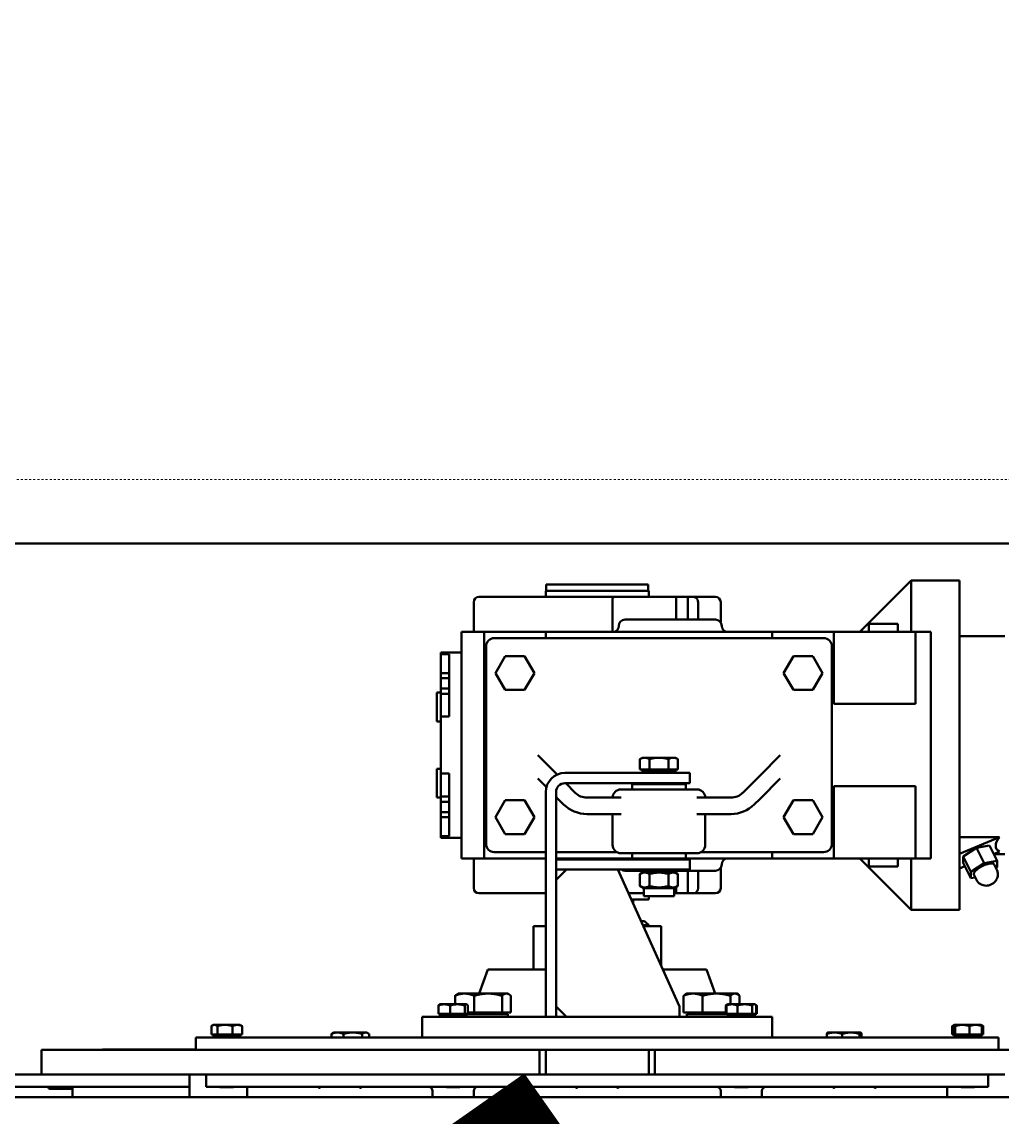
# Model space of a CAD drawing. Header units: metres. Extents: x -11418 to 773, y -8631 to 3561.
# Drawn here: x -4873.4 to -4825.8, y -1288.7 to -1235.5 of the extents above; entities that cross this region are included whole.
import ezdxf

# ---------------------------------------------------------------- set-up
doc = ezdxf.new("R2010")
doc.units = ezdxf.units.M
doc.header["$LTSCALE"] = 0.01
doc.header["$MEASUREMENT"] = 0
doc.linetypes.add('AM_ISO09W050', pattern=[22.5, 12, -1.5, 3, -1.5, 3, -1.5])
doc.layers.get('0').update_dxf_attribs({"color": 30, "lineweight": 0})
for name, color, linetype, lineweight in [('HOLD', 7, 'Continuous', 0), ('SSN_PBC-AM_0', 5, 'Continuous', 50), ('SSN_PBC-AM_11', 9, 'AM_ISO09W050', 18)]:
    doc.layers.add(name, color=color, linetype=linetype, lineweight=lineweight)

# ---------------------------------------------------------------- blocks, each defined once
blk = doc.blocks.new('PBC_3190_20-017-10022_D')
at = {"layer": 'SSN_PBC-AM_0'}
for p, q in [((1727.5, 726), (1752.5, 751)), ((1752.5, 751), (1752.5, 726)), ((1752.5, 751), (1766, 751)), ((1766, 751), (1776, 751)), ((1776, 751), (1776, 591)), ((1575, 746), (1625, 746)), ((1575, 743), (1575, 746)), ((1575.25, 749), (1624.75, 749)), ((1575.25, 746), (1575.25, 749)), ((1624.75, 746), (1624.75, 749)), ((1625, 743), (1625, 746)), ((1540, 740.5), (1540, 726)), ((1607.59, 743), (1542.5, 743)), ((1607.5, 726), (1607.5, 740.5)), ((1607.59, 743), (1638.37, 743)), ((1638.37, 732), (1638.37, 743)), ((1644.06, 743), (1638.37, 743)), ((1644.06, 743), (1646.7, 743)), ((1644.06, 743), (1644.06, 732)), ((1657.5, 743), (1646.7, 743)), ((1648.98, 740.5), (1648.98, 732)), ((1660, 740.5), (1660, 730.66)), ((1657.5, 732), (1613.5, 732)), ((1746, 730), (1732, 730)), ((1732, 726), (1732, 730)), ((1746, 726), (1746, 730)), ((1542.5, 726), (1534, 726)), ((1534, 616), (1534, 726)), ((1545, 726), (1542.5, 726)), ((1575, 726), (1545, 726)), ((1545, 616), (1545, 726)), ((1577.5, 726), (1575, 726)), ((1575, 723), (1575, 726)), ((1682.5, 726), (1577.5, 726)), ((1685, 726), (1682.5, 726)), ((1715, 726), (1685, 726)), ((1685, 723), (1685, 726)), ((1715, 691), (1715, 726)), ((1715, 726), (1754.59, 726)), ((1754.59, 726), (1762, 726)), ((1754.59, 726), (1754.59, 691)), ((1762, 616), (1762, 726)), ((1776, 724), (1798, 724)), ((1546, 719), (1546, 623)), ((1710, 723), (1550, 723)), ((1714, 623), (1714, 719)), ((1524, 715.21), (1524, 716)), ((1534, 716), (1524, 716)), ((1524, 709.66), (1524, 715.21)), ((1524, 715.21), (1528, 715.21)), ((1528, 709.5), (1528, 715.21)), ((1550.55, 706), (1555.28, 714.18)), ((1555.28, 714.18), (1564.72, 714.18)), ((1564.72, 714.18), (1569.45, 706)), ((1690.55, 706), (1695.28, 714.18)), ((1695.28, 714.18), (1704.72, 714.18)), ((1704.72, 714.18), (1709.45, 706)), ((1524, 706.02), (1524, 709.66)), ((1528, 709.5), (1528, 684.83)), ((1528, 706.02), (1524, 706.02)), ((1524, 706.02), (1524, 703.51)), ((1528, 703.51), (1524, 703.51)), ((1524, 703.51), (1524, 698.49)), ((1555.28, 697.82), (1550.55, 706)), ((1569.45, 706), (1564.72, 697.82)), ((1695.28, 697.82), (1690.55, 706)), ((1709.45, 706), (1704.72, 697.82)), ((1528, 698.49), (1524, 698.49)), ((1524, 698.49), (1524, 695.98)), ((1564.72, 697.82), (1555.28, 697.82)), ((1704.72, 697.82), (1695.28, 697.82)), ((1522, 696.5), (1522, 682.5)), ((1522, 696.5), (1524, 696.5)), ((1524, 692.34), (1524, 695.98)), ((1528, 695.98), (1524, 695.98)), ((1524, 684.83), (1524, 692.34)), ((1746, 691), (1715, 691)), ((1746, 691), (1754.59, 691)), ((1522, 682.5), (1524, 682.5)), ((1524, 684.83), (1524, 657.17)), ((1528, 684.83), (1524, 684.83)), ((1571.08, 666.11), (1580.5, 656.69)), ((1679.09, 656.28), (1688.92, 666.11)), ((1622, 664.9), (1620.76, 664.19)), ((1620.76, 659.1), (1620.76, 664.19)), ((1623.07, 664.9), (1622, 664.9)), ((1630, 664.9), (1623.07, 664.9)), ((1625.38, 659.1), (1625.38, 664.19)), ((1636.93, 664.9), (1630, 664.9)), ((1634.62, 659.1), (1634.62, 664.19)), ((1638, 664.9), (1636.93, 664.9)), ((1638, 664.9), (1639.24, 664.19)), ((1639.24, 659.1), (1639.24, 664.19)), ((1522, 659.5), (1522, 645.5)), ((1522, 659.5), (1524, 659.5)), ((1524, 649.66), (1524, 657.17)), ((1524, 657.17), (1528, 657.17)), ((1528, 657.17), (1528, 632.5)), ((1575.31, 650.57), (1571.08, 654.79)), ((1640, 657.5), (1584.3, 657.5)), ((1625.38, 659.1), (1620.76, 659.1)), ((1622, 658.5), (1638, 658.5)), ((1622, 657.5), (1622, 658.5)), ((1622.68, 659.1), (1622.68, 658.5)), ((1634.62, 659.1), (1625.38, 659.1)), ((1639.24, 659.1), (1634.62, 659.1)), ((1637.32, 659.1), (1637.32, 658.5)), ((1638, 657.5), (1638, 658.5)), ((1640, 657.5), (1645, 657.5)), ((1645, 652.5), (1645, 657.5)), ((1670.66, 647.84), (1679.09, 656.28)), ((1688.92, 654.79), (1679.09, 644.96)), ((1524, 646.02), (1524, 649.66)), ((1640, 652.5), (1584.3, 652.5)), ((1584.69, 652.5), (1589.34, 647.84)), ((1611.5, 649.5), (1648.5, 649.5)), ((1643, 652), (1617, 652)), ((1617, 652), (1617, 649.5)), ((1625, 652.5), (1625, 652)), ((1625.9, 652.5), (1625.9, 652)), ((1634.1, 652), (1634.1, 652.5)), ((1635, 652.5), (1635, 652)), ((1645, 652.5), (1640, 652.5)), ((1643, 652), (1643, 649.5)), ((1715, 651), (1746, 651)), ((1715, 616), (1715, 651)), ((1754.59, 651), (1746, 651)), ((1754.59, 651), (1754.59, 616)), ((1522, 645.5), (1524, 645.5)), ((1528, 646.02), (1524, 646.02)), ((1524, 646.02), (1524, 643.51)), ((1550.55, 636), (1555.28, 644.18)), ((1555.28, 644.18), (1564.72, 644.18)), ((1564.72, 644.18), (1569.45, 636)), ((1575, 648.2), (1575, 539)), ((1580, 539), (1580, 648.2)), ((1580.91, 644.96), (1580, 645.87)), ((1583.69, 642.19), (1580.91, 644.96)), ((1595, 645.5), (1611.57, 645.5)), ((1648.43, 645.5), (1665, 645.5)), ((1679.09, 644.96), (1676.31, 642.19)), ((1690.55, 636), (1695.28, 644.18)), ((1695.28, 644.18), (1704.72, 644.18)), ((1704.72, 644.18), (1709.45, 636)), ((1528, 643.51), (1524, 643.51)), ((1524, 643.51), (1524, 638.49)), ((1528, 638.49), (1524, 638.49)), ((1524, 638.49), (1524, 635.98)), ((1524, 632.34), (1524, 635.98)), ((1528, 635.98), (1524, 635.98)), ((1555.28, 627.82), (1550.55, 636)), ((1569.45, 636), (1564.72, 627.82)), ((1611.57, 637.5), (1595, 637.5)), ((1607.5, 637.5), (1607.5, 622.5)), ((1665, 637.5), (1648.43, 637.5)), ((1652.5, 637.5), (1652.5, 622.5)), ((1695.28, 627.82), (1690.55, 636)), ((1709.45, 636), (1704.72, 627.82)), ((1524, 626.79), (1524, 632.34)), ((1528, 626.79), (1528, 632.5)), ((1524, 626), (1524, 626.79)), ((1528, 626.79), (1524, 626.79)), ((1534, 626), (1524, 626)), ((1564.72, 627.82), (1555.28, 627.82)), ((1704.72, 627.82), (1695.28, 627.82)), ((1795.39, 626.33), (1776, 626.33)), ((1795.39, 626.33), (1776, 618.18)), ((1550, 619), (1575, 619)), ((1580, 619), (1609.56, 619)), ((1648.5, 618.5), (1611.5, 618.5)), ((1617, 618.5), (1617, 616)), ((1643, 618.5), (1643, 616)), ((1650.44, 619), (1710, 619)), ((1685, 616), (1685, 619)), ((1784.19, 621.18), (1777.82, 616.95)), ((1790.57, 622.31), (1784.19, 621.18)), ((1787.92, 613.61), (1784.19, 621.18)), ((1794.29, 614.74), (1790.57, 622.31)), ((1795.39, 619.25), (1792.64, 618.09)), ((1792.68, 618), (1798, 618)), ((1534, 616), (1542.5, 616)), ((1540, 601.5), (1540, 616)), ((1542.5, 616), (1545, 616)), ((1545, 616), (1575, 616)), ((1580, 616), (1617, 616)), ((1580, 615.5), (1580, 610.5)), ((1640, 615.5), (1580, 615.5)), ((1607.5, 615.5), (1607.5, 616)), ((1617, 616), (1643, 616)), ((1625, 616), (1625, 615.5)), ((1625.9, 616), (1625.9, 615.5)), ((1634.1, 615.5), (1634.1, 616)), ((1635, 616), (1635, 615.5)), ((1640, 615.5), (1645, 615.5)), ((1643, 616), (1682.5, 616)), ((1645, 610.5), (1645, 615.5)), ((1682.5, 616), (1685, 616)), ((1685, 616), (1715, 616)), ((1754.59, 616), (1715, 616)), ((1727.5, 616), (1752.5, 591)), ((1732, 612), (1732, 616)), ((1732, 612), (1746, 612)), ((1746, 612), (1746, 616)), ((1752.5, 616), (1752.5, 591)), ((1762, 616), (1754.59, 616)), ((1778.63, 612.21), (1776, 611.1)), ((1777.82, 616.95), (1777.82, 613.86)), ((1781.54, 609.38), (1777.82, 616.95)), ((1781.54, 606.29), (1777.82, 613.86)), ((1787.92, 613.61), (1781.54, 609.38)), ((1794.29, 614.74), (1787.92, 613.61)), ((1792.85, 612.94), (1794.09, 610.42)), ((1794.29, 611.64), (1794.29, 614.74)), ((1580, 610.5), (1640, 610.5)), ((1580, 605.5), (1585, 610.5)), ((1610, 610.5), (1640, 544)), ((1613.5, 610), (1622, 610)), ((1622.68, 609.5), (1620.76, 608.39)), ((1620.76, 608.39), (1620.76, 602.57)), ((1622, 610.5), (1622, 609.5)), ((1638, 609.5), (1622, 609.5)), ((1625.38, 608.39), (1625.38, 602.57)), ((1634.62, 608.39), (1634.62, 602.57)), ((1637.32, 609.5), (1639.24, 608.39)), ((1638, 610.5), (1638, 609.5)), ((1638, 610), (1657.5, 610)), ((1638.37, 608.89), (1638.37, 610)), ((1639.24, 608.39), (1639.24, 602.57)), ((1645, 610.5), (1640, 610.5)), ((1644.06, 610), (1644.06, 599)), ((1648.98, 610), (1648.98, 601.5)), ((1660, 601.5), (1660, 611.34)), ((1781.54, 609.38), (1781.54, 606.29)), ((1781.54, 606.29), (1783.68, 606.67)), ((1782.98, 608.09), (1784.22, 605.56)), ((1793.69, 611.24), (1794.29, 611.64)), ((1622.68, 601.46), (1620.76, 602.57)), ((1637.32, 601.46), (1622.68, 601.46)), ((1622.68, 601.46), (1622.68, 597.6)), ((1637.32, 601.46), (1639.24, 602.57)), ((1637.32, 601.46), (1637.32, 597.6)), ((1638.37, 599), (1638.37, 602.07)), ((1542.5, 599), (1575, 599)), ((1622.68, 599), (1615.19, 599)), ((1616.54, 596), (1625, 596)), ((1617.5, 593.88), (1617.5, 596)), ((1637.32, 597.6), (1622.68, 597.6)), ((1625, 596), (1625, 597.6)), ((1638.37, 599), (1637.32, 599)), ((1638.37, 599), (1644.06, 599)), ((1646.7, 599), (1644.06, 599)), ((1646.7, 599), (1657.5, 599)), ((1752.5, 591), (1766, 591)), ((1766, 591), (1776, 591)), ((1621.28, 585.5), (1623, 585.5)), ((1623, 585.5), (1625, 583.5)), ((1569, 583), (1575, 583)), ((1569, 583), (1569, 575.6)), ((1625, 583.5), (1622.18, 583.5)), ((1622.41, 583), (1631, 583)), ((1625, 583), (1625, 583.5)), ((1631, 583), (1631, 563.95)), ((1569, 572.43), (1569, 575.57)), ((1569, 575.57), (1569, 575.57)), ((1569, 572.43), (1569, 572.43)), ((1569, 572.4), (1569, 562)), ((1546.86, 562), (1542.65, 550.3)), ((1575, 562), (1546.86, 562)), ((1653.14, 562), (1631.88, 562)), ((1653.14, 562), (1657.35, 550.3)), ((1530.95, 545.1), (1530.95, 549.23)), ((1532.5, 550.3), (1531.88, 549.94)), ((1535.58, 550.3), (1532.5, 550.3)), ((1546.99, 550.3), (1535.58, 550.3)), ((1540.22, 541.1), (1540.22, 549.23)), ((1555.91, 550.3), (1546.99, 550.3)), ((1553.77, 541.1), (1553.77, 549.23)), ((1556.5, 550.3), (1555.91, 550.3)), ((1556.5, 550.3), (1557.12, 549.94)), ((1558.05, 541.1), (1558.05, 549.23)), ((1641.94, 541.1), (1641.94, 549.23)), ((1643.5, 550.3), (1642.87, 549.94)), ((1646.56, 550.3), (1643.5, 550.3)), ((1657.97, 550.3), (1646.56, 550.3)), ((1651.19, 541.1), (1651.19, 549.23)), ((1666.9, 550.3), (1657.97, 550.3)), ((1664.75, 545.1), (1664.75, 549.23)), ((1667.5, 550.3), (1666.9, 550.3)), ((1667.5, 550.3), (1668.13, 549.94)), ((1668.2, 550.3), (1667.5, 550.3)), ((1668.2, 550.3), (1668.32, 550.23)), ((1669.06, 545.1), (1669.06, 549.23)), ((1522.88, 540.4), (1522.88, 544.52)), ((1523.5, 545.1), (1523.37, 545.02)), ((1525.7, 545.1), (1523.5, 545.1)), ((1532.07, 545.1), (1525.7, 545.1)), ((1528.51, 540.4), (1528.51, 544.52)), ((1536.37, 545.1), (1532.07, 545.1)), ((1535.62, 540.4), (1535.62, 544.52)), ((1536.5, 545.1), (1536.37, 545.1)), ((1536.5, 545.1), (1536.63, 545.02)), ((1537.12, 540.4), (1537.12, 544.52)), ((1585, 539), (1580, 544)), ((1640, 544), (1640, 539)), ((1662.49, 540.4), (1662.49, 544.52)), ((1663.27, 544.97), (1662.54, 544.55)), ((1662.75, 540.4), (1662.75, 544.52)), ((1663.5, 545.1), (1663.27, 544.97)), ((1665.41, 545.1), (1663.5, 545.1)), ((1671.7, 545.1), (1665.41, 545.1)), ((1668.07, 540.4), (1668.07, 544.52)), ((1676.28, 545.1), (1671.7, 545.1)), ((1675.32, 540.4), (1675.32, 544.52)), ((1676.5, 545.1), (1676.28, 545.1)), ((1676.5, 545.1), (1676.73, 544.97)), ((1676.73, 544.97), (1677.46, 544.55)), ((1677.25, 540.4), (1677.25, 544.52)), ((1677.51, 540.4), (1677.51, 544.52)), ((1515, 539), (1517.5, 539)), ((1515, 539), (1515, 529)), ((1682.5, 539), (1517.5, 539)), ((1528.51, 540.4), (1522.88, 540.4)), ((1523.5, 539.8), (1536.5, 539.8)), ((1523.5, 539), (1523.5, 539.8)), ((1524.18, 540.4), (1524.18, 539.8)), ((1535.62, 540.4), (1528.51, 540.4)), ((1537.12, 540.4), (1535.62, 540.4)), ((1535.82, 540.4), (1535.82, 539.8)), ((1535.82, 540.3), (1556.5, 540.3)), ((1536.5, 539), (1536.5, 539.8)), ((1540.22, 541.1), (1537.12, 541.1)), ((1553.77, 541.1), (1540.22, 541.1)), ((1558.05, 541.1), (1553.77, 541.1)), ((1555.74, 541.1), (1555.74, 540.3)), ((1556.5, 539), (1556.5, 540.3)), ((1651.19, 541.1), (1641.94, 541.1)), ((1643.5, 540.3), (1664.18, 540.3)), ((1643.5, 539), (1643.5, 540.3)), ((1644.26, 541.1), (1644.26, 540.3)), ((1662.49, 541.1), (1651.19, 541.1)), ((1662.75, 540.4), (1662.49, 540.4)), ((1668.07, 540.4), (1662.75, 540.4)), ((1663.5, 539.8), (1676.5, 539.8)), ((1663.5, 539), (1663.5, 539.8)), ((1664.18, 540.4), (1664.18, 539.8)), ((1675.32, 540.4), (1668.07, 540.4)), ((1677.25, 540.4), (1675.32, 540.4)), ((1675.82, 540.4), (1675.82, 539.8)), ((1676.5, 539), (1676.5, 539.8)), ((1677.51, 540.4), (1677.25, 540.4)), ((1682.5, 539), (1685, 539)), ((1685, 529), (1685, 539)), ((1412.56, 530.4), (1412.56, 534.52)), ((1413.5, 535.1), (1412.96, 534.79)), ((1414, 535.1), (1413.5, 535.1)), ((1419.17, 535.1), (1414, 535.1)), ((1415.45, 530.4), (1415.45, 534.52)), ((1425.17, 535.1), (1419.17, 535.1)), ((1422.89, 530.4), (1422.89, 534.52)), ((1426.5, 535.1), (1425.17, 535.1)), ((1426.5, 535.1), (1427.04, 534.79)), ((1427.44, 530.4), (1427.44, 534.52)), ((1773.46, 535.08), (1772.49, 534.52)), ((1772.49, 530.4), (1772.49, 534.52)), ((1773.11, 530.4), (1773.11, 534.52)), ((1773.5, 535.1), (1773.46, 535.08)), ((1773.54, 535.1), (1773.5, 535.1)), ((1777.42, 535.1), (1773.54, 535.1)), ((1773.97, 530.4), (1773.97, 534.52)), ((1783.88, 535.1), (1777.42, 535.1)), ((1780.86, 530.4), (1780.86, 534.52)), ((1786.5, 535.1), (1783.88, 535.1)), ((1786.5, 535.1), (1786.54, 535.08)), ((1786.54, 535.08), (1787.51, 534.52)), ((1786.89, 530.4), (1786.89, 534.52)), ((1787.51, 530.4), (1787.51, 534.52)), ((1405, 529), (1405, 523)), ((1405, 529), (1410, 529)), ((1790, 529), (1410, 529)), ((1415.45, 530.4), (1412.56, 530.4)), ((1413.5, 529.8), (1426.5, 529.8)), ((1413.5, 529), (1413.5, 529.8)), ((1414.18, 530.4), (1414.18, 529.8)), ((1422.89, 530.4), (1415.45, 530.4)), ((1427.44, 530.4), (1422.89, 530.4)), ((1425.82, 530.4), (1425.82, 529.8)), ((1426.5, 529), (1426.5, 529.8)), ((1470.87, 529), (1470.87, 530.69)), ((1472, 531.4), (1471.42, 531.07)), ((1473.77, 531.4), (1472, 531.4)), ((1481.23, 531.4), (1473.77, 531.4)), ((1476.67, 529), (1476.67, 530.69)), ((1487.46, 531.4), (1481.23, 531.4)), ((1485.8, 529), (1485.8, 530.69)), ((1488, 531.4), (1487.46, 531.4)), ((1488, 531.4), (1488.58, 531.07)), ((1489.13, 529), (1489.13, 530.69)), ((1682.5, 529), (1517.5, 529)), ((1711.55, 529), (1711.55, 530.69)), ((1712, 531.4), (1711.95, 531.37)), ((1715.28, 531.4), (1712, 531.4)), ((1723.23, 531.4), (1715.28, 531.4)), ((1719.01, 529), (1719.01, 530.69)), ((1727.95, 531.4), (1723.23, 531.4)), ((1727.46, 529), (1727.46, 530.69)), ((1728, 531.4), (1727.95, 531.4)), ((1728, 531.4), (1728.05, 531.37)), ((1728.45, 529), (1728.45, 530.69)), ((1773.11, 530.4), (1772.49, 530.4)), ((1773.97, 530.4), (1773.11, 530.4)), ((1773.5, 529.8), (1786.5, 529.8)), ((1773.5, 529), (1773.5, 529.8)), ((1780.86, 530.4), (1773.97, 530.4)), ((1774.18, 530.4), (1774.18, 529.8)), ((1786.89, 530.4), (1780.86, 530.4)), ((1785.82, 530.4), (1785.82, 529.8)), ((1786.5, 529), (1786.5, 529.8)), ((1787.51, 530.4), (1786.89, 530.4)), ((1790, 529), (1795, 529)), ((1795, 523), (1795, 529)), ((1330, 523), (1335, 523)), ((1330, 523), (1330, 511)), ((1562, 523), (1335, 523)), ((1405, 523.1), (1359.58, 523.1)), ((1359.58, 523), (1359.58, 523.1)), ((1790, 523), (1410, 523)), ((1572, 511), (1572, 523)), ((1575, 511), (1575, 523)), ((1625, 511), (1625, 523)), ((1628, 523), (1628, 511)), ((1865, 523), (1638, 523)), ((38, 511), (1397, 511)), ((1397, 511), (1402, 511)), ((1402, 511), (1410, 511)), ((1402, 505), (1402, 511)), ((1410, 511), (1790, 511)), ((1410, 511), (1410, 505)), ((1790, 511), (1798, 511)), ((1790, 511), (1790, 505)), ((38, 505), (1397, 505)), ((1333.5, 504.5), (1333.5, 505)), ((1335.7, 504), (1334, 504)), ((1335.7, 504), (1345, 504)), ((1340, 505), (1340, 504.5)), ((1340, 504.5), (1340, 504)), ((1345, 505), (1345, 504.5)), ((1345, 504.5), (1345, 504)), ((1345, 504), (1345, 500)), ((1402, 505), (1397, 505)), ((1402, 500), (1402, 505)), ((1410, 505), (1790, 505)), ((1416.77, 504.8), (1416.57, 505)), ((1416.74, 505), (1416.74, 504.82)), ((1423.23, 504.8), (1416.77, 504.8)), ((1423.23, 504.8), (1423.43, 505)), ((1423.26, 504.82), (1423.26, 505)), ((1430, 500), (1430, 505)), ((1485, 504.5), (1485, 505)), ((1485, 505), (1485, 504.5)), ((1520, 500), (1520, 503)), ((1526.77, 504.8), (1526.57, 505)), ((1526.74, 505), (1526.74, 504.82)), ((1533.23, 504.8), (1526.77, 504.8)), ((1533.23, 504.8), (1533.43, 505)), ((1533.26, 504.82), (1533.26, 505)), ((1540, 503), (1540, 500)), ((1660, 500), (1660, 503)), ((1666.77, 504.8), (1666.57, 505)), ((1666.74, 505), (1666.74, 504.82)), ((1673.23, 504.8), (1666.77, 504.8)), ((1673.23, 504.8), (1673.43, 505)), ((1673.26, 504.82), (1673.26, 505)), ((1680, 503), (1680, 500)), ((1715, 505), (1715, 504.5)), ((1715, 505), (1715, 504.5)), ((1770, 505), (1770, 500)), ((1776.77, 504.8), (1776.57, 505)), ((1776.74, 505), (1776.74, 504.82)), ((1783.23, 504.8), (1776.77, 504.8)), ((1783.23, 504.8), (1783.43, 505)), ((1783.26, 504.82), (1783.26, 505)), ((3122, 500), (78, 500))]:
    blk.add_line(p, q, dxfattribs=at)
for centre, radius, start, end in [((1542.5, 740.5), 2.5, 90, 180), ((1657.5, 740.5), 2.5, 0, 90), ((1607.5, 729), 3, 270.037, 0), ((1613.5, 729), 3, 90, 180), ((1657.5, 729), 3, 0, 90), ((1663.5, 729), 3, 180, 270), ((1550, 719), 4, 90, 180), ((1710, 719), 4, 0, 90), ((1584.3, 648.2), 9.3, 90, 180), ((1584.3, 648.2), 4.3, 90, 180), ((1611.5, 645.5), 4, 90, 180), ((1648.5, 645.5), 4, 0, 90), ((1595, 653.5), 8, 225, 270), ((1665, 653.5), 8, 270, 315), ((1595, 653.5), 16, 225, 270), ((1665, 653.5), 16, 270, 315), ((1550, 623), 4, 180, 270), ((1710, 623), 4, 270, 0), ((1611.5, 622.5), 4, 180, 270), ((1648.5, 622.5), 4, 270, 0), ((1607.5, 613), 3, 56.4427, 89.963), ((1657.5, 613), 3, 270, 0), ((1663.5, 613), 3, 90, 180), ((1613.5, 613), 3, 236.4427, 270), ((1542.5, 601.5), 2.5, 180, 270), ((1657.5, 601.5), 2.5, 270, 0), ((1621.5, 589.5), 4, 266.7804, 270), ((1334, 504.5), 0.5, 180, 270), ((1465, 505), 0.5, 180, 0), ((1485, 505), 0.5, 180, 0), ((1518, 503), 2, 0, 90), ((1542, 503), 2, 90, 180), ((1590, 505), 0.5, 180, 0), ((1610, 505), 0.5, 180, 0), ((1658, 503), 2, 0, 90), ((1682, 503), 2, 90, 180), ((1715, 505), 0.5, 180, 0), ((1735, 505), 0.5, 180, 0)]:
    blk.add_arc(centre, radius, start, end, dxfattribs=at)
for centre, major_axis, ratio, start_param, end_param in [((1910.2, 671), (-116.37, -50.15), 0.147289, 6.044364, 6.395217), ((1787.92, 610.51), (4.94, 2.43), 0.348382, 0, 3.141593)]:
    blk.add_ellipse(centre, major_axis=major_axis, ratio=ratio, start_param=start_param, end_param=end_param, dxfattribs=at)
for points, knots in [([(1607.5, 740.5), (1607.5, 740.69), (1607.5, 740.87), (1607.5, 741.24), (1607.5, 741.42), (1607.5, 741.88), (1607.5, 742.14), (1607.51, 742.58), (1607.52, 742.74), (1607.55, 742.95), (1607.56, 743), (1607.59, 743)], [-1.5943071, -1.5943071, -1.5943071, -1.5943071, -1.5381502, -1.5381502, -1.4819531, -1.4819531, -1.3844685, -1.3844685, -1.2854857, -1.2854857, -1.1976885, -1.1976885, -1.1976885, -1.1976885]), ([(1646.7, 743), (1646.72, 743), (1646.74, 743), (1647.06, 742.99), (1647.35, 742.92), (1647.9, 742.66), (1648.14, 742.48), (1648.55, 742.02), (1648.71, 741.74), (1648.92, 741.14), (1648.98, 740.82), (1648.98, 740.5)], [-0.3967911, -0.3967911, -0.3967911, -0.3967911, -0.3916876, -0.3916876, -0.2922347, -0.2922347, -0.194336, -0.194336, -0.0970677, -0.0970677, 0, 0, 0, 0]), ([(1784.22, 605.56), (1784.46, 605.08), (1784.78, 604.64), (1785.5, 603.89), (1785.9, 603.6), (1786.75, 603.12), (1787.17, 602.98), (1788.07, 602.75), (1788.49, 602.72), (1789.4, 602.72), (1789.79, 602.79), (1790.7, 603.01), (1791.13, 603.18), (1791.96, 603.61), (1792.36, 603.86), (1793.07, 604.49), (1793.32, 604.74), (1793.77, 605.35), (1793.95, 605.63), (1794.25, 606.26), (1794.36, 606.55), (1794.59, 607.44), (1794.67, 608.12), (1794.49, 609.4), (1794.34, 609.93), (1794.09, 610.42)], [1.570796, 1.570796, 1.570796, 1.570796, 1.682337, 1.682337, 1.803873, 1.803873, 1.958414, 1.958414, 2.184838, 2.184838, 2.56338, 2.56338, 3.191699, 3.191699, 3.820017, 3.820017, 4.121566, 4.121566, 4.302042, 4.302042, 4.421772, 4.421772, 4.599442, 4.599442, 4.712389, 4.712389, 4.712389, 4.712389]), ([(1648.98, 601.5), (1648.98, 601.31), (1648.96, 601.13), (1648.89, 600.76), (1648.83, 600.58), (1648.63, 600.12), (1648.46, 599.86), (1648.02, 599.42), (1647.77, 599.26), (1647.24, 599.05), (1646.97, 599), (1646.7, 599)], [-1.5943071, -1.5943071, -1.5943071, -1.5943071, -1.5381502, -1.5381502, -1.4819531, -1.4819531, -1.3844685, -1.3844685, -1.2854857, -1.2854857, -1.1976885, -1.1976885, -1.1976885, -1.1976885]), ([(1569, 575.6), (1569, 575.6), (1569, 575.59), (1569, 575.55), (1569, 575.52), (1569.01, 575.44), (1569.01, 575.39), (1569.02, 575.27), (1569.02, 575.2), (1569.02, 575.06), (1569.03, 574.98), (1569.03, 574.88), (1569.03, 574.87), (1569.03, 574.86)], [7.233763, 7.233763, 7.233763, 7.233763, 7.53517, 7.53517, 7.836577, 7.836577, 8.137983, 8.137983, 8.43939, 8.43939, 8.740797, 8.740797, 8.779095, 8.779095, 8.779095, 8.779095]), ([(1569.03, 574.86), (1569.03, 574.78), (1569.03, 574.7), (1569.04, 574.41), (1569.04, 574.2), (1569.04, 574), (1569.04, 573.8), (1569.04, 573.59), (1569.03, 573.3), (1569.03, 573.22), (1569.03, 573.14)], [0.8722771, 0.8722771, 0.8722771, 0.8722771, 0.8993103, 0.8993103, 0.9594571, 0.9594571, 0.9594571, 1.019604, 1.019604, 1.0466371, 1.0466371, 1.0466371, 1.0466371]), ([(1569.03, 573.14), (1569.03, 573.13), (1569.03, 573.12), (1569.03, 573.02), (1569.02, 572.94), (1569.02, 572.8), (1569.02, 572.73), (1569.01, 572.61), (1569.01, 572.56), (1569, 572.48), (1569, 572.45), (1569, 572.41), (1569, 572.4), (1569, 572.4)], [10.51094, 10.51094, 10.51094, 10.51094, 10.549238, 10.549238, 10.850645, 10.850645, 11.152052, 11.152052, 11.453458, 11.453458, 11.754865, 11.754865, 12.056272, 12.056272, 12.056272, 12.056272])]:
    blk.add_open_spline(points, degree=3, knots=knots, dxfattribs=at)
for points, weights in [([(1623.07, 664.9), (1622, 664.9), (1620.76, 664.19)], [1, 1.0379548493, 1]), ([(1625.38, 664.19), (1624.14, 664.9), (1623.07, 664.9)], [1, 1.0379548493, 1]), ([(1630, 664.9), (1627.86, 664.9), (1625.38, 664.19)], [1, 1.0379548493, 1]), ([(1634.62, 664.19), (1632.14, 664.9), (1630, 664.9)], [1, 1.0379548493, 1]), ([(1636.93, 664.9), (1635.86, 664.9), (1634.62, 664.19)], [1, 1.0379548493, 1]), ([(1639.24, 664.19), (1638, 664.9), (1636.93, 664.9)], [1, 1.0379548493, 1]), ([(1625.38, 608.39), (1623.07, 609.72), (1620.76, 608.39)], [1, 1.15470053838, 1]), ([(1634.62, 608.39), (1630, 609.72), (1625.38, 608.39)], [1, 1.15470053838, 1]), ([(1639.24, 608.39), (1636.93, 609.72), (1634.62, 608.39)], [1, 1.15470053838, 1]), ([(1620.76, 602.57), (1623.07, 601.24), (1625.38, 602.57)], [1, 1.15470053838, 1]), ([(1625.38, 602.57), (1630, 601.24), (1634.62, 602.57)], [1, 1.15470053838, 1]), ([(1634.62, 602.57), (1636.93, 601.24), (1639.24, 602.57)], [1, 1.15470053838, 1]), ([(1535.58, 550.3), (1533.43, 550.3), (1530.95, 549.23)], [1, 1.0379548493, 1]), ([(1530.95, 549.23), (1531.44, 549.69), (1531.88, 549.94)], [1, 1.0158626504, 1.01846619519]), ([(1540.22, 549.23), (1537.73, 550.3), (1535.58, 550.3)], [1, 1.0379548493, 1]), ([(1546.99, 550.3), (1543.85, 550.3), (1540.22, 549.23)], [1, 1.0379548493, 1]), ([(1553.77, 549.23), (1550.14, 550.3), (1546.99, 550.3)], [1, 1.0379548493, 1]), ([(1555.91, 550.3), (1554.92, 550.3), (1553.77, 549.23)], [1, 1.0379548493, 1]), ([(1558.05, 549.23), (1556.91, 550.3), (1555.91, 550.3)], [1, 1.0379548493, 1]), ([(1646.56, 550.3), (1644.42, 550.3), (1641.94, 549.23)], [1, 1.0379548493, 1]), ([(1641.94, 549.23), (1642.43, 549.68), (1642.87, 549.94)], [1, 1.01569402066, 1.01840934221]), ([(1651.19, 549.23), (1648.71, 550.3), (1646.56, 550.3)], [1, 1.0379548493, 1]), ([(1657.97, 550.3), (1654.82, 550.3), (1651.19, 549.23)], [1, 1.0379548493, 1]), ([(1664.75, 549.23), (1661.11, 550.3), (1657.97, 550.3)], [1, 1.0379548493, 1]), ([(1666.9, 550.3), (1665.9, 550.3), (1664.75, 549.23)], [1, 1.0379548493, 1]), ([(1669.06, 549.23), (1667.9, 550.3), (1666.9, 550.3)], [1, 1.0379548493, 1]), ([(1668.32, 550.23), (1668.66, 550.04), (1669.04, 549.25)], [1.01439774956, 1.02814061841, 1.00064334677]), ([(1525.7, 545.1), (1524.39, 545.1), (1522.88, 544.52)], [1, 1.0379548493, 1]), ([(1522.88, 544.52), (1523.14, 544.89), (1523.37, 545.02)], [1, 1.0240652557, 1.01761338157]), ([(1528.51, 544.52), (1527, 545.1), (1525.7, 545.1)], [1, 1.0379548493, 1]), ([(1532.07, 545.1), (1530.41, 545.1), (1528.51, 544.52)], [1, 1.0379548493, 1]), ([(1535.62, 544.52), (1533.72, 545.1), (1532.07, 545.1)], [1, 1.0379548493, 1]), ([(1536.37, 545.1), (1536.02, 545.1), (1535.62, 544.52)], [1, 1.0379548493, 1]), ([(1537.12, 544.52), (1536.72, 545.1), (1536.37, 545.1)], [1, 1.0379548493, 1]), ([(1663.04, 544.8), (1662.78, 544.69), (1662.49, 544.52)], [1.0152227616, 1.01053622597, 1]), ([(1665.41, 545.1), (1664.18, 545.1), (1662.75, 544.52)], [1, 1.0379548493, 1]), ([(1662.75, 544.52), (1663.03, 544.83), (1663.27, 544.97)], [1, 1.01981849853, 1.0189401485]), ([(1668.07, 544.52), (1666.65, 545.1), (1665.41, 545.1)], [1, 1.0379548493, 1]), ([(1671.7, 545.1), (1670.01, 545.1), (1668.07, 544.52)], [1, 1.0379548493, 1]), ([(1675.32, 544.52), (1673.38, 545.1), (1671.7, 545.1)], [1, 1.0379548493, 1]), ([(1676.28, 545.1), (1675.84, 545.1), (1675.32, 544.52)], [1, 1.0379548493, 1]), ([(1677.25, 544.52), (1676.73, 545.1), (1676.28, 545.1)], [1, 1.0379548493, 1]), ([(1677.51, 544.52), (1677.24, 544.67), (1676.98, 544.78)], [1, 1.00973231851, 1.01447354759]), ([(1677.46, 544.55), (1677.48, 544.53), (1677.51, 544.52)], [1.00164960111, 1.00084354847, 1]), ([(1414, 535.1), (1413.33, 535.1), (1412.56, 534.52)], [1, 1.0379548493, 1]), ([(1415.45, 534.52), (1414.67, 535.1), (1414, 535.1)], [1, 1.0379548493, 1]), ([(1419.17, 535.1), (1417.44, 535.1), (1415.45, 534.52)], [1, 1.0379548493, 1]), ([(1422.89, 534.52), (1420.9, 535.1), (1419.17, 535.1)], [1, 1.0379548493, 1]), ([(1425.17, 535.1), (1424.11, 535.1), (1422.89, 534.52)], [1, 1.0379548493, 1]), ([(1427.44, 534.52), (1426.22, 535.1), (1425.17, 535.1)], [1, 1.0379548493, 1]), ([(1427.04, 534.79), (1427.24, 534.67), (1427.44, 534.52)], [1.01458448745, 1.00984689155, 1]), ([(1773.3, 534.9), (1772.91, 534.76), (1772.49, 534.52)], [1.01833294344, 1.0154801981, 1]), ([(1773.54, 535.1), (1773.34, 535.1), (1773.11, 534.52)], [1, 1.0379548493, 1]), ([(1773.97, 534.52), (1773.74, 535.1), (1773.54, 535.1)], [1, 1.0379548493, 1]), ([(1777.42, 535.1), (1775.82, 535.1), (1773.97, 534.52)], [1, 1.0379548493, 1]), ([(1780.86, 534.52), (1779.02, 535.1), (1777.42, 535.1)], [1, 1.0379548493, 1]), ([(1783.88, 535.1), (1782.48, 535.1), (1780.86, 534.52)], [1, 1.0379548493, 1]), ([(1786.89, 534.52), (1785.27, 535.1), (1783.88, 535.1)], [1, 1.0379548493, 1]), ([(1786.54, 535.08), (1786.7, 534.98), (1786.89, 534.52)], [1.01254673578, 1.0300245018, 1]), ([(1787.51, 534.52), (1787.09, 534.76), (1786.7, 534.9)], [1, 1.0154801981, 1.01833294344]), ([(1473.77, 531.4), (1472.43, 531.4), (1470.87, 530.69)], [1, 1.0379548493, 1]), ([(1470.87, 530.69), (1471.16, 530.91), (1471.42, 531.07)], [1, 1.01184637858, 1.01629782934]), ([(1476.67, 530.69), (1475.12, 531.4), (1473.77, 531.4)], [1, 1.0379548493, 1]), ([(1481.23, 531.4), (1479.12, 531.4), (1476.67, 530.69)], [1, 1.0379548493, 1]), ([(1485.8, 530.69), (1483.35, 531.4), (1481.23, 531.4)], [1, 1.0379548493, 1]), ([(1487.46, 531.4), (1486.69, 531.4), (1485.8, 530.69)], [1, 1.0379548493, 1]), ([(1489.13, 530.69), (1488.23, 531.4), (1487.46, 531.4)], [1, 1.0379548493, 1]), ([(1715.28, 531.4), (1713.55, 531.4), (1711.55, 530.69)], [1, 1.0379548493, 1]), ([(1711.55, 530.69), (1711.77, 531.26), (1711.95, 531.37)], [1, 1.03054071457, 1.01193170184]), ([(1719.01, 530.69), (1717.01, 531.4), (1715.28, 531.4)], [1, 1.0379548493, 1]), ([(1723.23, 531.4), (1721.27, 531.4), (1719.01, 530.69)], [1, 1.0379548493, 1]), ([(1727.46, 530.69), (1725.19, 531.4), (1723.23, 531.4)], [1, 1.0379548493, 1]), ([(1727.95, 531.4), (1727.72, 531.4), (1727.46, 530.69)], [1, 1.0379548493, 1]), ([(1728.45, 530.69), (1728.18, 531.4), (1727.95, 531.4)], [1, 1.0379548493, 1])]:
    blk.add_rational_spline(points, weights, degree=2, dxfattribs=at)
at = {"layer": 'SSN_PBC-AM_11'}
blk.add_line((0, 800), (3200, 800), dxfattribs=at)
blk = doc.blocks.new('A$C4EFB1426')
at = {"layer": 'SSN_PBC-AM_0'}
blk.add_lwpolyline([(-8985.88, 1967.16), (-6115.88, 1967.16), (-6115.88, 429.16), (-8985.88, 429.16)], close=True, dxfattribs=at)
blk.add_blockref('PBC_3190_20-017-10022_D', (-9150.88, 1198.16), dxfattribs=at)

msp = doc.modelspace()

# ---------------------------------------------------------------- linework, layer by layer
at = {"layer": 'HOLD'}
msp.add_lwpolyline([(-5078.837, -705.285, 0, 9.56, -0.520567), (-4983.241, -705.285, 0, 9.56, -0.520567), (-4887.645, -705.285, 0, 9.56, -0.520567), (-4792.049, -705.285, 0, 9.56, -0.520567), (-4696.453, -705.285, 0, 9.56, -0.520567), (-4600.857, -705.285, 0, 9.56, -0.520567), (-4540.894, -740.918, 0, 9.56, -0.520567), (-4540.894, -836.514, 0, 9.56, -0.520567), (-4540.894, -932.11, 0, 9.56, -0.520567), (-4540.894, -1027.706, 0, 9.56, -0.520567), (-4540.894, -1123.302, 0, 9.56, -0.520567), (-4540.894, -1218.898, 0, 9.56, -0.520567), (-4566.102, -1289.286, 0, 9.56, -0.520567), (-4661.698, -1289.286, 0, 9.56, -0.520567), (-4757.294, -1289.286, 0, 9.56, -0.520567), (-4852.89, -1289.286, 0, 9.56, -0.520567), (-4948.486, -1289.286, 0, 9.56, -0.520567), (-5044.082, -1289.286, 0, 9.56, -0.520567)], format="xyseb", dxfattribs=at)

# ---------------------------------------------------------------- block references
at = {"xscale": 0.1, "yscale": 0.1, "zscale": 0.1}
msp.add_blockref('A$C4EFB1426', (-4090.347, -1457.513), dxfattribs=at)

doc.saveas('drawing.dxf')
